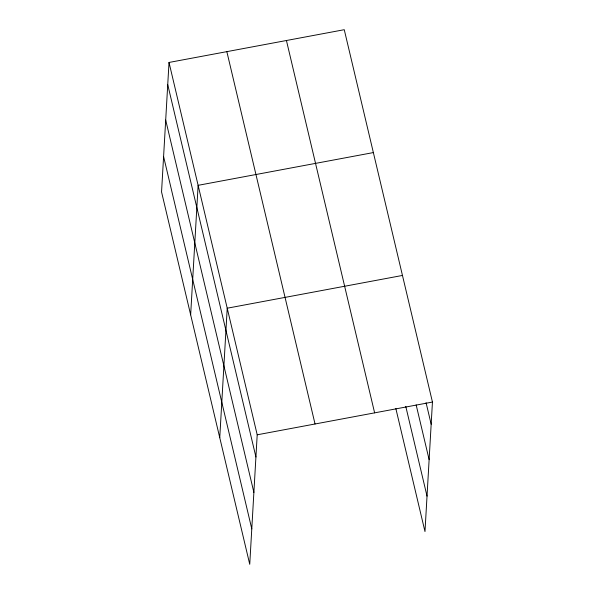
<?xml version="1.0" encoding="UTF-8"?>
<svg xmlns="http://www.w3.org/2000/svg" width="594" height="594" viewBox="0 0 594 594"><rect width="100%" height="100%" fill="white"/><g stroke="black" fill="none" stroke-linecap="round" stroke-linejoin="round"><path stroke-width="0.89" d="M169.015 62.452L161.553 191.951L249.74 564.3L257.202 434.801L169.015 62.452L344.26 29.7L432.447 402.049L424.985 531.548L395.849 408.538M190.652 314.827L198.121 185.328L373.366 152.576M219.75 437.704L227.22 308.204L402.465 275.445M257.202 434.801L432.447 402.049M426.069 402.695L431.17 424.242M416.156 404.885L429.128 459.652M405.761 406.348L427.027 496.139M286.434 40.511L374.621 412.852M226.849 51.648L315.035 423.99M167.738 84.652L255.925 457.001M165.696 120.062L253.883 492.411M163.595 156.541L251.782 528.89"/></g></svg>
